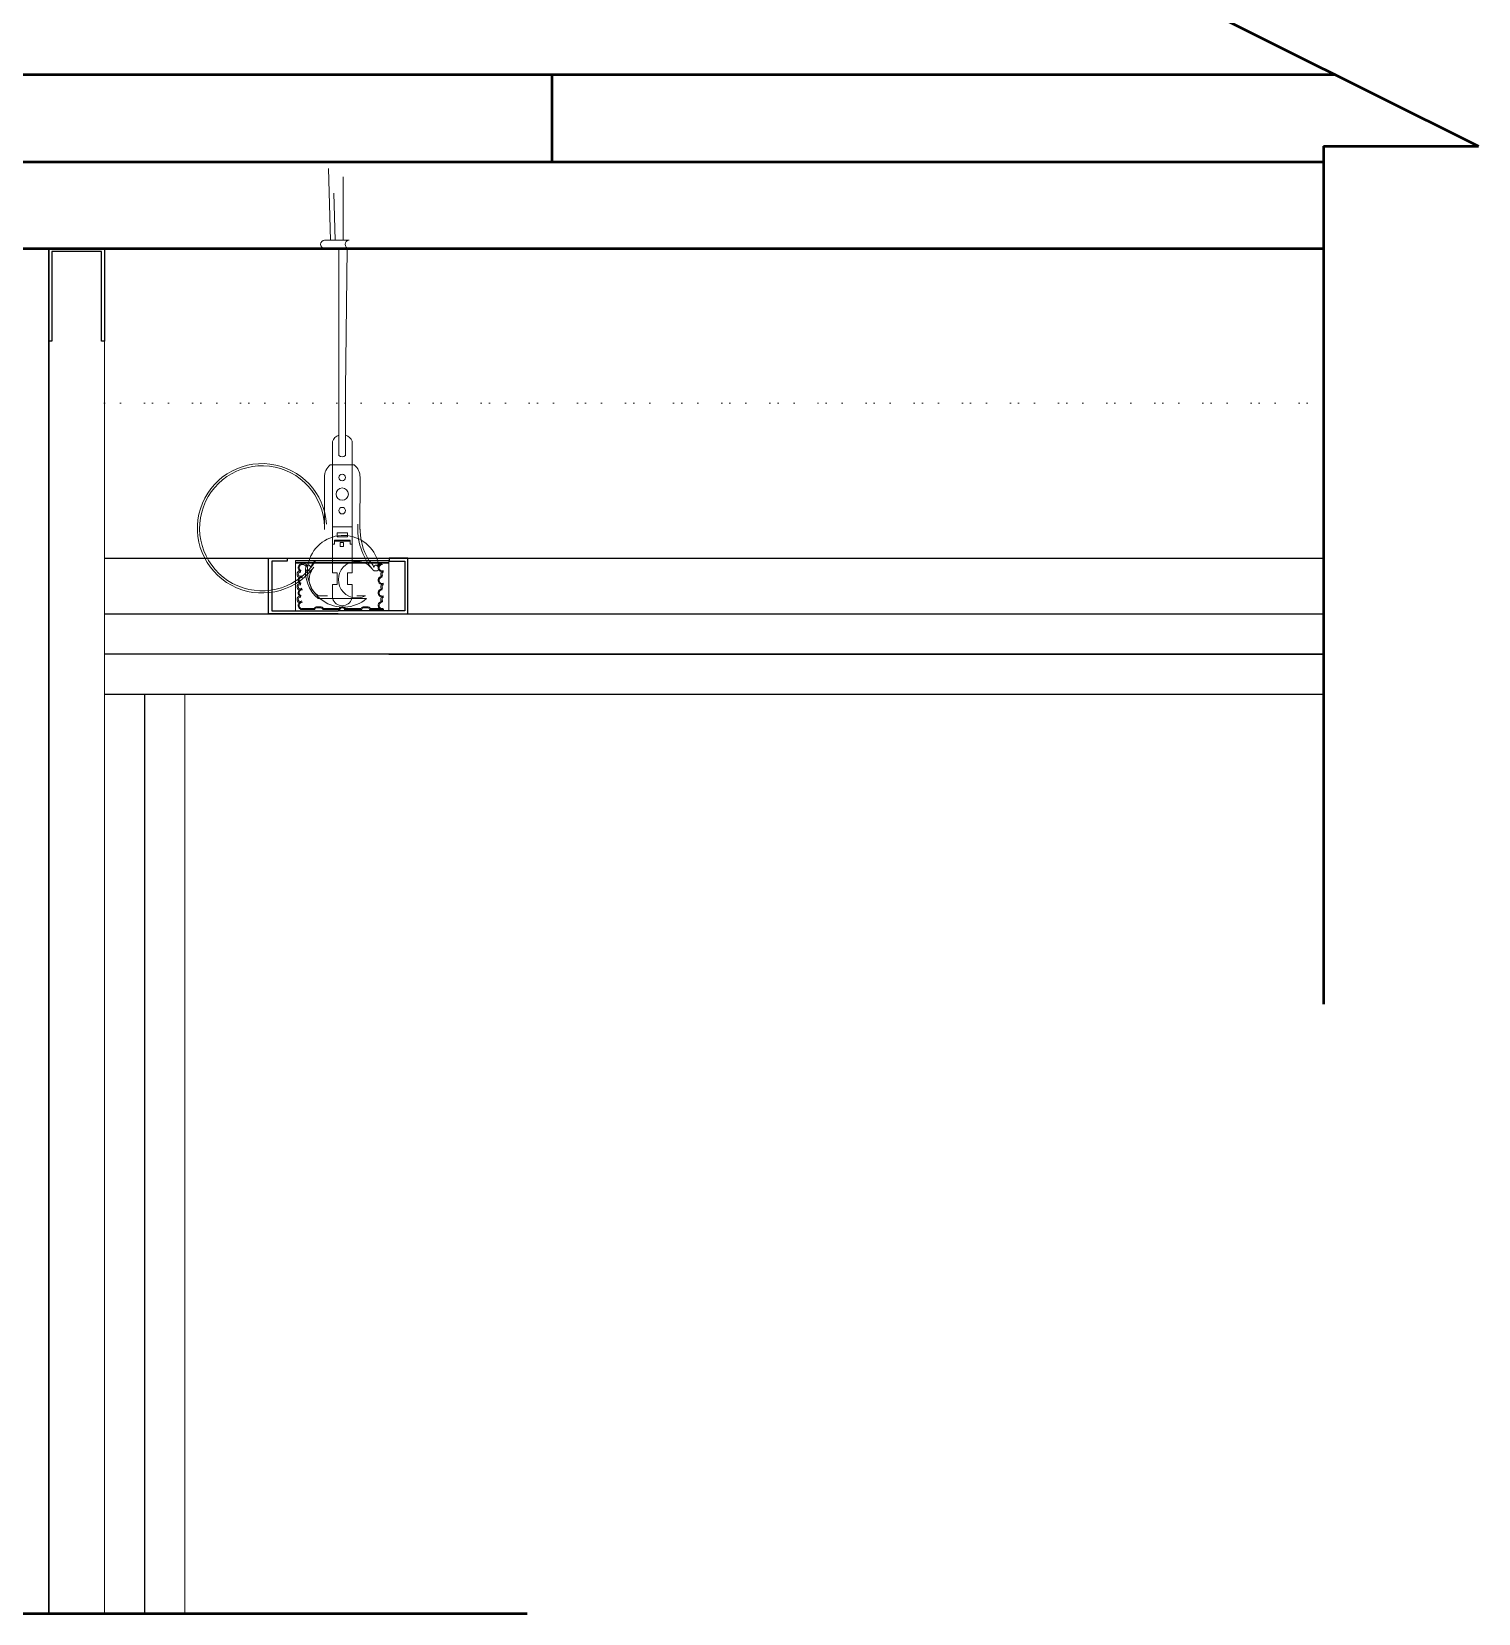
# Model space of a CAD drawing. Extents: x 936 to 24388, y 272 to 1613.
# Drawn here: x 1754 to 2221, y 322 to 833 of the extents above; entities that cross this region are included whole.
import ezdxf

# ---------------------------------------------------------------- set-up
doc = ezdxf.new("R2010")
doc.units = 0
doc.header["$MEASUREMENT"] = 0
doc.linetypes.add('ISOLATION', pattern=[15.24254, 0.00254, -2.54, -2.54, 0, 0, 0, -5.08, -2.54, 0, 0, 0, 0, -2.54])
doc.layers.get('0').update_dxf_attribs({"linetype": 'CONTINUOUS'})
for name, color, linetype, lineweight in [('001_Dark_1 20', 7, 'CONTINUOUS', 5), ('001_Dark_1 5', 7, 'CONTINUOUS', 5), ('002_Medium_1 5', 251, 'CONTINUOUS', 5), ('003_Light_1 5', 8, 'CONTINUOUS', 5), ('CLT', 7, 'CONTINUOUS', 50), ('hachures', 7, 'CONTINUOUS', 9), ('isolant', 7, 'ISOLATION', 9)]:
    doc.layers.add(name, color=color, linetype=linetype, lineweight=lineweight)
doc.layers.add('r4f', color=7, linetype='CONTINUOUS')

msp = doc.modelspace()

# ---------------------------------------------------------------- linework, layer by layer
for points in [[(1714.523438, 763.137207), (1759.523438, 763.137207)], [(1759.523438, 763.137207), (1759.523438, 322.401062)], [(1759.523438, 322.401062), (1759.523438, 763.137207)], [(1759.523438, 718.137207), (1759.523438, 763.137207)], [(1759.523438, 733.137207), (1759.523438, 763.137207)], [(1759.523438, 763.137207), (1777.523438, 763.137207)], [(1776.523438, 762.137207), (1760.523438, 762.137207)], [(1760.523438, 762.137207), (1760.523438, 733.137207)], [(1776.523438, 733.137207), (1776.523438, 762.137207)], [(1822.523438, 763.137207), (1777.523438, 763.137207)], [(1777.523438, 763.137207), (1777.523438, 733.137207)], [(1760.523438, 733.137207), (1759.523438, 733.137207)], [(1777.523438, 733.137207), (1776.523438, 733.137207)], [(1777.523438, 663.137207), (2171.285156, 663.137207)], [(1830.523438, 663.137207), (1836.523438, 663.137207)], [(1830.523438, 645.137207), (1830.523438, 663.137207)], [(1836.523438, 662.137207), (1831.523438, 662.137207)], [(1831.523438, 662.137207), (1831.523438, 646.137207)], [(1836.523438, 663.137207), (1836.523438, 662.137207)], [(1875.523438, 663.137207), (1869.523438, 663.137207)], [(1869.523438, 663.137207), (1869.523438, 662.137207)], [(1869.523438, 662.137207), (1874.523438, 662.137207)], [(1874.523438, 662.137207), (1874.523438, 646.137207)], [(1875.523438, 645.137207), (1875.523438, 663.137207)], [(1777.523438, 645.137207), (2171.285156, 645.137207)], [(1853.023438, 645.137207), (1830.523438, 645.137207)], [(1831.523438, 646.137207), (1853.023438, 646.137207)], [(1874.523438, 646.137207), (1853.023438, 646.137207)], [(1853.023438, 645.137207), (1875.523438, 645.137207)], [(2171.285156, 632.137207), (1777.523438, 632.137207)], [(1869.384766, 632.137207), (2171.285156, 632.137207)], [(2171.285156, 619.137207), (1777.523438, 619.137207)], [(1790.523438, 322.401062), (1790.523438, 619.137207)]]:
    msp.add_lwpolyline(points)
at = {"layer": '001_Dark_1 20'}
for points in [[(1850.515625, 765.779663), (1849.910156, 788.893982)], [(1854.574219, 786.260681), (1854.574219, 765.779663)], [(1851.636719, 781.009094), (1852.035156, 765.779663)]]:
    msp.add_lwpolyline(points, dxfattribs=at)
at = {"layer": '001_Dark_1 5'}
msp.add_lwpolyline([(2171.285156, 663.137207), (1875.523438, 663.137207)], dxfattribs=at)
at = {"layer": '002_Medium_1 5'}
for points in [[(1856.556641, 765.779663), (1848.628906, 765.779663)], [(1856.556641, 763.137207), (1848.628906, 763.137207)], [(1853.251953, 763.137207), (1853.251953, 717.558105)], [(1855.894531, 763.137207), (1855.384766, 717.558105)], [(1851.119141, 693.206482), (1851.119141, 668.174683)], [(1857.519531, 693.206482), (1857.498047, 668.174683)], [(1857.501953, 673.250122), (1851.119141, 673.250122)], [(1857.501953, 673.250122), (1851.119141, 673.250122)], [(1857.501953, 650.091492), (1851.119141, 650.091492)]]:
    msp.add_lwpolyline(points, dxfattribs=at)
at = {"layer": '002_Medium_1 5', "linetype": 'ByBlock'}
for points in [[(1853.251953, 696.224792), (1853.251953, 717.558105)], [(1855.384766, 696.224792), (1855.384766, 717.558105)], [(1851.119141, 693.206482), (1851.119141, 700.792419)], [(1857.519531, 693.206482), (1857.519531, 700.921753)], [(1858.21875, 693.206482), (1850.419922, 693.206482)], [(1848.5625, 689.279602), (1848.599609, 672.361389)], [(1860.074219, 689.279602), (1860.039063, 672.361389)], [(1852.662109, 669.976563), (1852.662109, 671.260071)], [(1852.662109, 671.260071), (1855.958984, 671.260071)], [(1855.958984, 669.976563), (1852.662109, 669.976563)], [(1855.958984, 671.260071), (1855.958984, 669.976563)], [(1851.119141, 668.174683), (1851.119141, 658.350891)], [(1851.773438, 667.606995), (1851.119141, 667.606995)], [(1856.847656, 668.918396), (1851.773438, 668.918396)], [(1856.847656, 668.918396), (1851.773438, 668.918396)], [(1851.773438, 668.918396), (1851.773438, 667.606995)], [(1856.847656, 668.569641), (1851.773438, 668.569641)], [(1853.613281, 666.915833), (1853.613281, 668.174683)], [(1853.613281, 668.174683), (1854.773438, 668.174683)], [(1854.773438, 666.915833), (1853.613281, 666.915833)], [(1854.773438, 668.174683), (1854.773438, 666.915833)], [(1856.847656, 668.918396), (1856.847656, 667.606995)], [(1856.847656, 667.606995), (1857.501953, 667.606995)], [(1857.501953, 668.174683), (1857.501953, 658.350891)], [(1839.210938, 662.358154), (1839.212891, 646.358154)], [(1869.410156, 662.358154), (1839.210938, 662.358154)], [(1869.410156, 661.824829), (1839.210938, 661.824829)], [(1869.410156, 661.558105), (1839.210938, 661.558105)], [(1842.517578, 660.084167), (1842.517578, 660.594666)], [(1865.767578, 660.42627), (1865.523438, 660.77002)], [(1866.113281, 660.084167), (1866.113281, 660.594666)], [(1869.410156, 662.358154), (1869.408203, 646.358154)], [(1851.119141, 658.350891), (1852.662109, 658.350891)], [(1852.662109, 654.574341), (1851.119141, 654.574341)], [(1851.119141, 654.574341), (1851.119141, 650.091492)], [(1852.662109, 658.350891), (1852.662109, 654.574341)], [(1857.501953, 658.350891), (1855.958984, 658.350891)], [(1855.958984, 658.350891), (1855.958984, 654.574341)], [(1855.958984, 654.574341), (1857.501953, 654.574341)], [(1857.501953, 654.574341), (1857.501953, 650.091492)], [(1851.119141, 650.091492), (1846.521484, 650.091492)], [(1846.822266, 650.931885), (1849.589844, 650.931885)], [(1862.1875, 650.091492), (1857.501953, 650.091492)], [(1861.798828, 650.931885), (1859.03125, 650.931885)], [(1845.451172, 646.560852), (1840.857422, 646.560852)], [(1845.230469, 646.857422), (1841.146484, 646.857422)], [(1845.230469, 646.857422), (1842.041016, 646.857422)], [(1847.255859, 647.450562), (1846.158203, 647.450562)], [(1846.203125, 647.137024), (1847.255859, 647.137024)], [(1853.554688, 646.560852), (1848.007813, 646.560852)], [(1853.333984, 646.857422), (1848.228516, 646.857422)], [(1853.333984, 646.857422), (1850.144531, 646.857422)], [(1855.066406, 646.560852), (1860.613281, 646.560852)], [(1855.287109, 646.857422), (1858.476563, 646.857422)], [(1855.287109, 646.857422), (1860.392578, 646.857422)], [(1861.365234, 647.450562), (1862.462891, 647.450562)], [(1862.417969, 647.137024), (1861.365234, 647.137024)], [(1863.169922, 646.560852), (1867.763672, 646.560852)], [(1863.390625, 646.857422), (1866.580078, 646.857422)], [(1863.390625, 646.857422), (1867.474609, 646.857422)]]:
    msp.add_lwpolyline(points, dxfattribs=at)
at = {"layer": '002_Medium_1 5'}
for centre in [(1848.628906, 764.458435), (1856.556641, 764.458435)]:
    msp.add_arc(centre, 1.321233, 90, 270, dxfattribs=at)
at = {"layer": '002_Medium_1 5', "linetype": 'ByBlock'}
for centre, radius, start, end in [((1854.34375, 699.590027), 3.44243, 108.499564, 159.556119), ((1854.34375, 699.590027), 3.44243, 22.48248, 72.396996), ((1854.34375, 697.595215), 1.721024, 230.604845, 307.222131), ((1828.412109, 672.762146), 20.895617, 3.59406, 321.112095), ((1828.427734, 672.762146), 20.174761, 1.386106, 328.956201), ((1853.644531, 689.279602), 5.081831, 129.089232, 180), ((1854.992188, 689.279602), 5.081831, 0, 50.910768), ((1854.65625, 658.892395), 11.583439, 8.161264, 310.554662), ((1880.208984, 672.762146), 20.895617, 176.40594, 218.887905), ((1880.208984, 672.762146), 20.174761, 178.613894, 211.043799), ((1840.792969, 657.945496), 1.084049, 81.092168, 307.552959), ((1841.390625, 660.036377), 1.312058, 86.159811, 249.717991), ((1841.390625, 660.036377), 1.028173, 86.159805, 251.076566), ((1841.390625, 659.063782), 2.414226, 44.970766, 92.085924), ((1841.390625, 659.063782), 1.999447, 42.956003, 92.085928), ((1853.984375, 658.950317), 11.583439, 171.838736, 229.88788), ((1843.496094, 660.351929), 1.377314, 223.380104, 329.579696), ((1843.316406, 660.084167), 0.79894, 0, 180), ((1849.589844, 656.213196), 5.962779, 138.341903, 242.339261), ((1848.238281, 658.892395), 4.291271, 126.135607, 163.87613), ((1859.03125, 656.213196), 5.962779, 41.658097, 297.660739), ((1860.392578, 658.892395), 4.291271, 16.12387, 53.864393), ((1865.125, 660.351929), 1.377314, 210.420304, 316.619896), ((1865.314453, 660.084167), 0.79894, 0, 180), ((1867.230469, 659.063782), 2.414226, 87.914076, 135.029234), ((1867.230469, 659.063782), 1.999447, 87.914072, 137.043997), ((1867.230469, 660.036377), 1.312058, 93.840189, 290.282009), ((1867.230469, 660.036377), 1.028173, 93.840195, 288.923434), ((1867.828125, 657.945496), 1.084049, 98.907832, 232.447041), ((1840.792969, 653.883484), 1.084049, 81.092168, 307.552959), ((1841.390625, 655.974304), 1.312058, 94.985768, 249.717991), ((1840.792969, 657.945496), 0.685206, 77.927645, 314.950277), ((1840.792969, 653.883484), 0.685206, 77.927645, 314.950277), ((1841.390625, 655.974304), 1.028173, 86.159805, 251.076566), ((1867.230469, 655.974304), 1.312058, 85.014232, 290.282009), ((1867.230469, 655.974304), 1.028173, 93.840195, 288.923434), ((1867.828125, 653.883484), 1.084049, 98.907832, 232.447041), ((1867.828125, 657.945496), 0.685206, 102.072355, 225.049723), ((1867.828125, 653.883484), 0.685206, 102.072355, 225.049723), ((1840.792969, 649.821411), 1.084049, 81.092168, 307.552959), ((1841.390625, 651.912231), 1.312058, 94.985768, 249.717991), ((1841.390625, 647.850159), 1.312058, 98.825957, 246.04974), ((1840.792969, 649.821411), 0.685206, 77.927645, 314.950277), ((1841.390625, 651.912231), 1.028173, 86.159805, 251.076566), ((1841.390625, 647.850159), 1.028173, 90, 254.916761), ((1854.310547, 650.931885), 3.191617, 195.267022, 344.732978), ((1867.230469, 651.912231), 1.312058, 85.014232, 290.282009), ((1867.230469, 647.850159), 1.312058, 81.174043, 293.95026), ((1867.230469, 651.912231), 1.028173, 93.840195, 288.923434), ((1867.230469, 647.850159), 1.028173, 90, 285.083239), ((1867.828125, 649.821411), 1.084049, 98.907832, 232.447041), ((1867.828125, 649.821411), 0.685206, 102.072355, 225.049723), ((1846.203125, 646.358154), 1.093382, 87.637587, 152.829681), ((1846.203125, 646.358154), 0.778919, 90, 164.916761), ((1847.255859, 646.358154), 1.093382, 27.170319, 92.362413), ((1847.255859, 646.358154), 0.778919, 15.083239, 90), ((1854.314453, 646.358154), 1.093382, 27.170319, 180), ((1854.306641, 646.358154), 1.093382, 0, 152.829681), ((1854.314453, 646.358154), 0.778919, 15.083239, 180), ((1854.306641, 646.358154), 0.778919, 0, 164.916761), ((1861.365234, 646.358154), 1.093382, 87.637587, 152.829681), ((1861.365234, 646.358154), 0.778919, 90, 164.916761), ((1862.417969, 646.358154), 1.093382, 27.170319, 92.362413), ((1862.417969, 646.358154), 0.778919, 15.083239, 90)]:
    msp.add_arc(centre, radius, start, end, dxfattribs=at)
at = {"layer": '003_Light_1 5', "linetype": 'ByBlock'}
for centre, radius in [((1854.314453, 689.135132), 1.066667), ((1854.314453, 683.801819), 2.005529), ((1854.314453, 678.468506), 1.066667)]:
    msp.add_circle(centre, radius, dxfattribs=at)
at = {"layer": 'CLT'}
for points in [[(2121.285156, 846.137207), (2221.285156, 796.137207)], [(2175.285156, 819.137207), (1622.027344, 819.137207)], [(1922.027344, 819.137207), (1922.027344, 791.137207)], [(2171.285156, 796.137207), (2171.285156, 619.137207)], [(2171.285156, 796.137207), (2221.285156, 796.137207)], [(1622.027344, 791.137207), (2171.285156, 791.137207)], [(1622.027344, 763.137207), (2171.285156, 763.137207)], [(2171.285156, 619.137207), (2171.285156, 519.137207)], [(1637.023438, 322.401062), (1814.023438, 322.401062)], [(1814.023438, 322.401062), (1914.023438, 322.401062)]]:
    msp.add_lwpolyline(points, dxfattribs=at)
at = {"layer": 'hachures'}
for points in [[(1777.523438, 322.401062), (1777.523438, 763.137207)], [(1790.523438, 322.401062), (1790.523438, 619.137207)], [(1803.523438, 619.137207), (1803.523438, 322.401062)]]:
    msp.add_lwpolyline(points, dxfattribs=at)
at = {"layer": 'isolant'}
msp.add_lwpolyline([(1777.523438, 713.137207), (2171.285156, 713.137207)], dxfattribs=at)
at = {"layer": 'r4f', "linetype": 'ByBlock'}
msp.add_lwpolyline([(1867.142578, 661.476379), (1867.142578, 661.476379)], dxfattribs=at)

doc.saveas('drawing.dxf')
